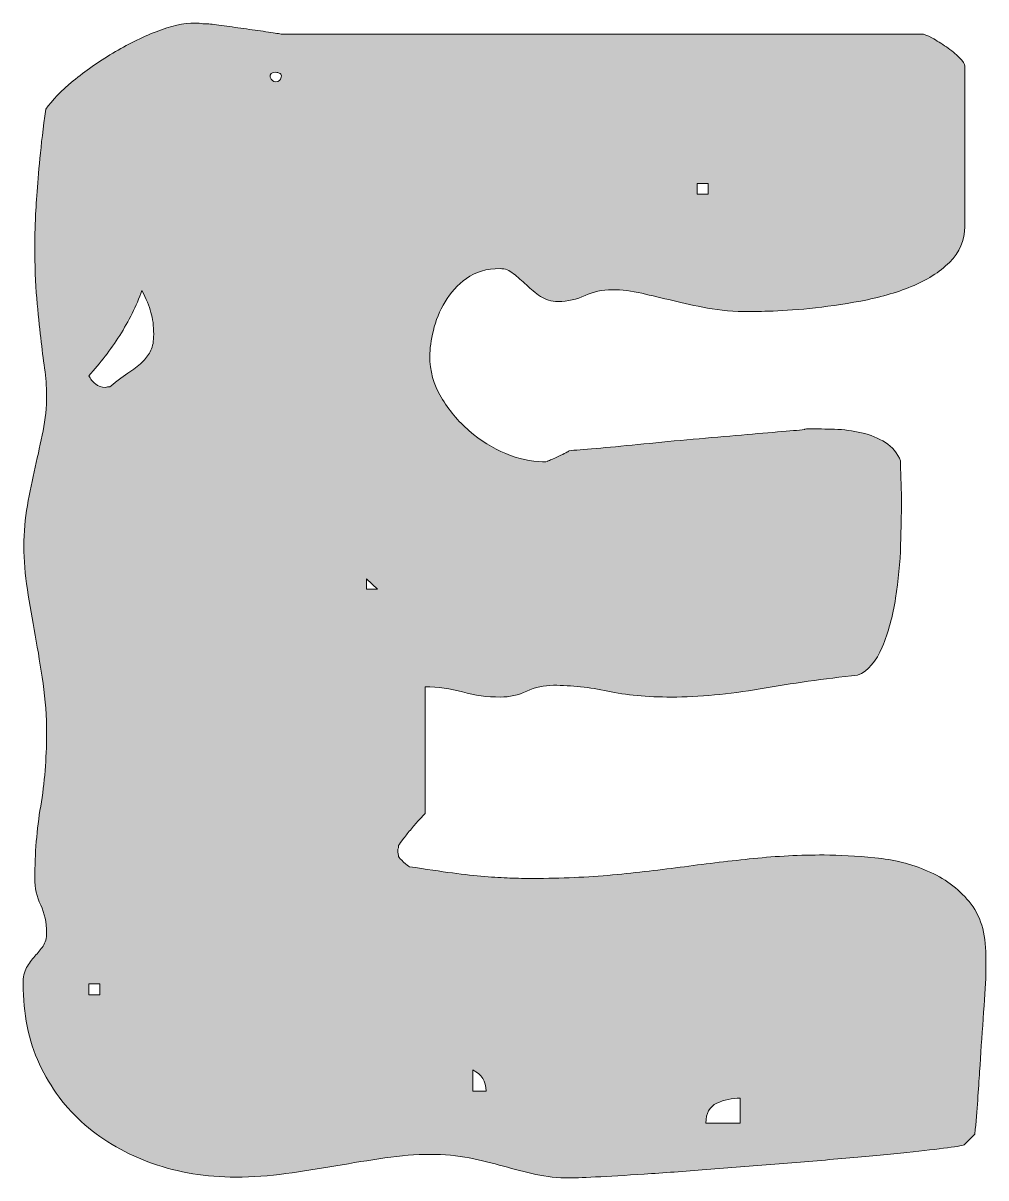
# Model space of a CAD drawing. Header units: inches. Extents: x 148 to 931, y -935 to -145.
# Drawn here: x 755.6 to 813.7, y -569.1 to -499.3 of the extents above; entities that cross this region are included whole.
import ezdxf

# ---------------------------------------------------------------- set-up
doc = ezdxf.new("R2010")
doc.units = ezdxf.units.IN
doc.header["$MEASUREMENT"] = 0
doc.layers.add('Layer 1', color=7, linetype='Continuous')

# ---------------------------------------------------------------- blocks, each defined once
blk = doc.blocks.new('block 4')
at = {"layer": 'Layer 1', "true_color": 0x040404}
h = blk.add_hatch(color=18, dxfattribs=at)
h.dxf.hatch_style = 2
edge = h.paths.add_edge_path()
edge.add_spline(control_points=[(756.922, -504.534), (757.299, -504), (757.85, -503.433), (758.575, -502.835), (759.298, -502.238), (760.091, -501.678), (760.959, -501.159), (761.823, -500.639), (762.696, -500.207), (763.578, -499.86), (764.458, -499.514), (765.245, -499.342), (765.938, -499.342), (766, -499.342), (766.119, -499.35), (766.292, -499.366), (766.464, -499.382), (766.567, -499.39), (766.599, -499.39), (766.788, -499.39), (767.095, -499.42), (767.519, -499.482), (767.945, -499.546), (768.393, -499.609), (768.865, -499.671), (769.337, -499.735), (769.785, -499.798), (770.211, -499.86), (770.634, -499.924), (770.942, -499.972), (771.13, -500.002), (771.13, -500.002), (809.788, -500.002), (809.788, -500.002), (809.915, -500.002), (810.12, -500.081), (810.403, -500.237), (810.686, -500.396), (810.975, -500.577), (811.277, -500.782), (811.574, -500.987), (811.833, -501.2), (812.054, -501.418), (812.275, -501.639), (812.385, -501.812), (812.385, -501.937), (812.385, -501.937), (812.385, -511.614), (812.385, -511.614), (812.385, -512.464), (812.078, -513.189), (811.466, -513.786), (810.851, -514.384), (810.08, -514.872), (809.152, -515.25), (808.224, -515.627), (807.207, -515.919), (806.107, -516.122), (805.006, -516.326), (803.975, -516.475), (803.015, -516.571), (802.055, -516.664), (801.238, -516.72), (800.561, -516.736), (799.884, -516.752), (799.498, -516.76), (799.404, -516.76), (798.46, -516.76), (797.61, -516.688), (796.855, -516.547), (796.1, -516.405), (795.399, -516.256), (794.756, -516.097), (794.109, -515.941), (793.488, -515.792), (792.89, -515.65), (792.291, -515.509), (791.695, -515.439), (791.096, -515.439), (790.498, -515.439), (789.955, -515.555), (789.469, -515.792), (788.979, -516.027), (788.437, -516.146), (787.84, -516.146), (787.43, -516.146), (787.077, -516.043), (786.778, -515.838), (786.478, -515.635), (786.195, -515.406), (785.928, -515.153), (785.661, -514.902), (785.4, -514.675), (785.149, -514.47), (784.898, -514.266), (784.63, -514.163), (784.347, -514.163), (783.528, -514.163), (782.851, -514.36), (782.316, -514.754), (781.782, -515.147), (781.35, -515.619), (781.019, -516.17), (780.69, -516.72), (780.452, -517.295), (780.312, -517.893), (780.169, -518.49), (780.099, -519.01), (780.099, -519.45), (780.099, -520.332), (780.326, -521.157), (780.784, -521.928), (781.238, -522.7), (781.804, -523.377), (782.483, -523.957), (783.158, -524.54), (783.889, -524.996), (784.677, -525.327), (785.464, -525.656), (786.203, -525.823), (786.896, -525.823), (786.958, -525.823), (787.029, -525.823), (787.109, -525.823), (787.185, -525.823), (787.226, -525.807), (787.226, -525.775), (787.32, -525.745), (787.541, -525.65), (787.886, -525.492), (788.232, -525.335), (788.437, -525.225), (788.501, -525.16), (788.847, -525.13), (789.389, -525.084), (790.13, -525.02), (790.867, -524.957), (791.711, -524.879), (792.655, -524.783), (793.599, -524.69), (794.581, -524.594), (795.605, -524.502), (796.626, -524.405), (797.61, -524.321), (798.554, -524.24), (799.498, -524.162), (800.34, -524.092), (801.081, -524.027), (801.818, -523.965), (802.362, -523.919), (802.708, -523.887), (802.708, -523.857), (802.748, -523.839), (802.826, -523.839), (802.905, -523.839), (802.975, -523.839), (803.039, -523.839), (803.479, -523.839), (803.975, -523.849), (804.526, -523.863), (805.076, -523.879), (805.618, -523.951), (806.155, -524.076), (806.689, -524.202), (807.169, -524.399), (807.595, -524.666), (808.019, -524.933), (808.326, -525.303), (808.515, -525.775), (808.515, -525.869), (808.515, -526.042), (808.515, -526.293), (808.515, -526.546), (808.521, -526.813), (808.539, -527.097), (808.553, -527.38), (808.561, -527.639), (808.561, -527.876), (808.561, -528.111), (808.561, -528.278), (808.561, -528.37), (808.561, -528.969), (808.545, -529.796), (808.515, -530.849), (808.483, -531.903), (808.38, -532.974), (808.208, -534.059), (808.035, -535.145), (807.766, -536.129), (807.406, -537.009), (807.043, -537.891), (806.546, -538.457), (805.918, -538.708), (803.903, -538.929), (801.945, -539.205), (800.043, -539.534), (798.136, -539.865), (796.351, -540.03), (794.684, -540.03), (793.205, -540.03), (791.924, -539.912), (790.837, -539.677), (789.752, -539.44), (788.658, -539.321), (787.557, -539.321), (786.991, -539.321), (786.454, -539.44), (785.952, -539.677), (785.448, -539.912), (784.914, -540.03), (784.347, -540.03), (783.56, -540.03), (782.805, -539.928), (782.081, -539.723), (781.356, -539.52), (780.601, -539.418), (779.816, -539.418), (779.816, -539.418), (779.816, -547.062), (779.816, -547.062), (779.751, -547.127), (779.641, -547.245), (779.484, -547.418), (779.328, -547.591), (779.161, -547.779), (778.99, -547.984), (778.815, -548.189), (778.659, -548.384), (778.518, -548.573), (778.376, -548.762), (778.273, -548.904), (778.211, -548.999), (778.211, -548.999), (778.211, -549.139), (778.211, -549.139), (778.179, -549.171), (778.163, -549.236), (778.163, -549.328), (778.163, -549.36), (778.171, -549.416), (778.187, -549.495), (778.203, -549.573), (778.211, -549.629), (778.211, -549.659), (778.241, -549.724), (778.343, -549.832), (778.518, -549.991), (778.689, -550.148), (778.807, -550.242), (778.872, -550.272), (779.878, -550.431), (780.744, -550.557), (781.467, -550.65), (782.19, -550.746), (782.837, -550.816), (783.403, -550.863), (783.97, -550.911), (784.48, -550.943), (784.938, -550.957), (785.392, -550.973), (785.858, -550.981), (786.33, -550.981), (788.029, -550.981), (789.626, -550.911), (791.12, -550.768), (792.615, -550.628), (794.063, -550.461), (795.463, -550.272), (796.863, -550.083), (798.255, -549.919), (799.641, -549.778), (801.025, -549.635), (802.441, -549.565), (803.889, -549.565), (804.801, -549.565), (805.823, -549.621), (806.956, -549.73), (808.089, -549.84), (809.152, -550.107), (810.144, -550.533), (811.134, -550.957), (811.968, -551.572), (812.645, -552.373), (813.322, -553.177), (813.659, -554.269), (813.659, -555.655), (813.659, -555.655), (813.659, -556.74), (813.659, -556.74), (813.627, -557.465), (813.573, -558.369), (813.494, -559.453), (813.416, -560.54), (813.344, -561.601), (813.281, -562.641), (813.219, -563.678), (813.125, -564.937), (812.998, -566.417), (812.998, -566.417), (812.385, -567.03), (812.385, -567.03), (812.321, -567.094), (811.976, -567.165), (811.347, -567.243), (810.716, -567.321), (809.899, -567.416), (808.893, -567.526), (807.884, -567.637), (806.735, -567.745), (805.446, -567.856), (804.156, -567.966), (802.818, -568.076), (801.435, -568.187), (800.049, -568.295), (798.673, -568.406), (797.305, -568.516), (795.935, -568.627), (794.661, -568.721), (793.48, -568.8), (792.301, -568.878), (791.277, -568.942), (790.413, -568.988), (789.545, -569.037), (788.925, -569.061), (788.547, -569.061), (787.824, -569.061), (787.139, -568.988), (786.494, -568.848), (785.85, -568.705), (785.197, -568.54), (784.536, -568.352), (783.875, -568.163), (783.19, -567.998), (782.483, -567.856), (781.774, -567.715), (780.979, -567.643), (780.099, -567.643), (779.249, -567.643), (778.343, -567.715), (777.385, -567.856), (776.423, -567.998), (775.441, -568.155), (774.435, -568.328), (773.426, -568.5), (772.42, -568.659), (771.414, -568.8), (770.405, -568.942), (769.399, -569.012), (768.393, -569.012), (766.599, -569.012), (764.924, -568.737), (763.365, -568.187), (761.809, -567.637), (760.447, -566.857), (759.282, -565.851), (758.117, -564.843), (757.205, -563.623), (756.544, -562.191), (755.883, -560.761), (755.554, -559.146), (755.554, -557.354), (755.554, -556.945), (755.624, -556.615), (755.767, -556.362), (755.907, -556.111), (756.072, -555.882), (756.261, -555.677), (756.45, -555.474), (756.616, -555.27), (756.757, -555.065), (756.899, -554.86), (756.97, -554.585), (756.97, -554.237), (756.97, -553.641), (756.851, -553.09), (756.616, -552.586), (756.379, -552.084), (756.261, -551.548), (756.261, -550.981), (756.261, -549.471), (756.379, -548.016), (756.616, -546.614), (756.851, -545.214), (756.97, -543.76), (756.97, -542.25), (756.97, -541.209), (756.899, -540.195), (756.757, -539.205), (756.616, -538.212), (756.458, -537.244), (756.285, -536.3), (756.112, -535.356), (755.955, -534.436), (755.813, -533.54), (755.672, -532.642), (755.6, -531.769), (755.6, -530.921), (755.6, -530.069), (755.672, -529.252), (755.813, -528.467), (755.955, -527.679), (756.112, -526.908), (756.285, -526.153), (756.458, -525.397), (756.616, -524.666), (756.757, -523.957), (756.899, -523.25), (756.97, -522.535), (756.97, -521.81), (756.97, -521.276), (756.93, -520.733), (756.851, -520.181), (756.773, -519.631), (756.693, -519.018), (756.616, -518.341), (756.536, -517.664), (756.458, -516.871), (756.379, -515.957), (756.301, -515.045), (756.261, -513.974), (756.261, -512.747), (756.261, -512.369), (756.269, -511.938), (756.285, -511.45), (756.301, -510.961), (756.333, -510.395), (756.379, -509.75), (756.427, -509.105), (756.49, -508.356), (756.568, -507.509), (756.646, -506.657), (756.765, -505.667), (756.922, -504.534)], knot_values=[0, 0, 0, 0, 1, 1, 1, 2, 2, 2, 3, 3, 3, 4, 4, 4, 5, 5, 5, 6, 6, 6, 7, 7, 7, 8, 8, 8, 9, 9, 9, 10, 10, 10, 11, 11, 11, 12, 12, 12, 13, 13, 13, 14, 14, 14, 15, 15, 15, 16, 16, 16, 17, 17, 17, 18, 18, 18, 19, 19, 19, 20, 20, 20, 21, 21, 21, 22, 22, 22, 23, 23, 23, 24, 24, 24, 25, 25, 25, 26, 26, 26, 27, 27, 27, 28, 28, 28, 29, 29, 29, 30, 30, 30, 31, 31, 31, 32, 32, 32, 33, 33, 33, 34, 34, 34, 35, 35, 35, 36, 36, 36, 37, 37, 37, 38, 38, 38, 39, 39, 39, 40, 40, 40, 41, 41, 41, 42, 42, 42, 43, 43, 43, 44, 44, 44, 45, 45, 45, 46, 46, 46, 47, 47, 47, 48, 48, 48, 49, 49, 49, 50, 50, 50, 51, 51, 51, 52, 52, 52, 53, 53, 53, 54, 54, 54, 55, 55, 55, 56, 56, 56, 57, 57, 57, 58, 58, 58, 59, 59, 59, 60, 60, 60, 61, 61, 61, 62, 62, 62, 63, 63, 63, 64, 64, 64, 65, 65, 65, 66, 66, 66, 67, 67, 67, 68, 68, 68, 69, 69, 69, 70, 70, 70, 71, 71, 71, 72, 72, 72, 73, 73, 73, 74, 74, 74, 75, 75, 75, 76, 76, 76, 77, 77, 77, 78, 78, 78, 79, 79, 79, 80, 80, 80, 81, 81, 81, 82, 82, 82, 83, 83, 83, 84, 84, 84, 85, 85, 85, 86, 86, 86, 87, 87, 87, 88, 88, 88, 89, 89, 89, 90, 90, 90, 91, 91, 91, 92, 92, 92, 93, 93, 93, 94, 94, 94, 95, 95, 95, 96, 96, 96, 97, 97, 97, 98, 98, 98, 99, 99, 99, 100, 100, 100, 101, 101, 101, 102, 102, 102, 103, 103, 103, 104, 104, 104, 105, 105, 105, 106, 106, 106, 107, 107, 107, 108, 108, 108, 109, 109, 109, 110, 110, 110, 111, 111, 111, 112, 112, 112, 113, 113, 113, 114, 114, 114, 115, 115, 115, 116, 116, 116, 117, 117, 117, 118, 118, 118, 119, 119, 119, 120, 120, 120, 121, 121, 121, 122, 122, 122, 123, 123, 123, 124, 124, 124, 125, 125, 125, 126, 126, 126, 127, 127, 127, 128, 128, 128, 129, 129, 129, 130, 130, 130, 131, 131, 131, 132, 132, 132, 133, 133, 133, 134, 134, 134, 135, 135, 135, 136, 136, 136, 137, 137, 137, 138, 138, 138, 139, 139, 139, 140, 140, 140, 141, 141, 141, 142, 142, 142, 143, 143, 143, 144, 144, 144, 144], degree=3, periodic=1)
edge = h.paths.add_edge_path()
edge.add_spline(control_points=[(759.519, -520.629), (759.613, -520.818), (759.746, -520.984), (759.92, -521.125), (760.091, -521.268), (760.288, -521.338), (760.509, -521.338), (760.571, -521.338), (760.619, -521.322), (760.652, -521.292), (760.652, -521.292), (760.792, -521.292), (760.792, -521.292), (761.264, -520.914), (761.666, -520.615), (761.997, -520.394), (762.327, -520.175), (762.594, -519.962), (762.799, -519.757), (763.004, -519.552), (763.16, -519.331), (763.271, -519.096), (763.381, -518.859), (763.435, -518.538), (763.435, -518.128), (763.435, -517.626), (763.381, -517.184), (763.271, -516.806), (763.16, -516.429), (762.98, -515.989), (762.728, -515.485), (762.381, -516.429), (761.933, -517.335), (761.383, -518.198), (760.832, -519.064), (760.21, -519.874), (759.519, -520.629)], knot_values=[0, 0, 0, 0, 1, 1, 1, 2, 2, 2, 3, 3, 3, 4, 4, 4, 5, 5, 5, 6, 6, 6, 7, 7, 7, 8, 8, 8, 9, 9, 9, 10, 10, 10, 11, 11, 11, 12, 12, 12, 12], degree=3, periodic=1)
h.paths.add_polyline_path([(759.519, -558.013), (760.18, -558.013), (760.18, -557.354), (759.519, -557.354)])
edge = h.paths.add_edge_path()
edge.add_spline(control_points=[(771.13, -502.6), (771.161, -502.503), (771.137, -502.433), (771.06, -502.387), (770.98, -502.338), (770.893, -502.314), (770.799, -502.314), (770.548, -502.314), (770.438, -502.411), (770.47, -502.6), (770.532, -502.788), (770.642, -502.881), (770.799, -502.881), (770.988, -502.881), (771.098, -502.788), (771.13, -502.6)], knot_values=[0, 0, 0, 0, 1, 1, 1, 2, 2, 2, 3, 3, 3, 4, 4, 4, 5, 5, 5, 5], degree=3, periodic=1)
h.paths.add_polyline_path([(776.275, -532.902), (776.275, -533.516), (776.935, -533.516)])
edge = h.paths.add_edge_path()
edge.add_spline(control_points=[(783.498, -563.82), (783.498, -563.224), (783.228, -562.798), (782.694, -562.545), (782.694, -562.545), (782.694, -563.82), (782.694, -563.82), (782.694, -563.82), (783.498, -563.82), (783.498, -563.82)], knot_values=[0, 0, 0, 0, 1, 1, 1, 2, 2, 2, 3, 3, 3, 3], degree=3, periodic=1)
h.paths.add_polyline_path([(796.242, -509.019), (796.242, -509.678), (796.903, -509.678), (796.903, -509.019)])
edge = h.paths.add_edge_path()
edge.add_spline(control_points=[(798.837, -565.754), (798.837, -565.754), (798.837, -564.244), (798.837, -564.244), (798.333, -564.244), (797.861, -564.348), (797.421, -564.551), (796.981, -564.756), (796.76, -565.158), (796.76, -565.754), (796.76, -565.754), (798.837, -565.754), (798.837, -565.754)], knot_values=[0, 0, 0, 0, 1, 1, 1, 2, 2, 2, 3, 3, 3, 4, 4, 4, 4], degree=3, periodic=1)
at = {"layer": 'Layer 1', "lineweight": 0}
for points in [[(796.242, -509.019), (796.242, -509.678), (796.903, -509.678), (796.903, -509.019), (796.242, -509.019)], [(776.275, -532.902), (776.275, -533.516), (776.935, -533.516), (776.275, -532.902)], [(759.519, -558.013), (760.18, -558.013), (760.18, -557.354), (759.519, -557.354), (759.519, -558.013)]]:
    blk.add_lwpolyline(points, dxfattribs=at)
for points, knots in [([(756.922, -504.534), (757.299, -504), (757.85, -503.433), (758.575, -502.835), (759.298, -502.238), (760.091, -501.678), (760.959, -501.159), (761.823, -500.639), (762.696, -500.207), (763.578, -499.86), (764.458, -499.514), (765.245, -499.342), (765.938, -499.342), (766, -499.342), (766.119, -499.35), (766.292, -499.366), (766.464, -499.382), (766.567, -499.39), (766.599, -499.39), (766.788, -499.39), (767.095, -499.42), (767.519, -499.482), (767.945, -499.546), (768.393, -499.609), (768.865, -499.671), (769.337, -499.735), (769.785, -499.798), (770.211, -499.86), (770.634, -499.924), (770.942, -499.972), (771.13, -500.002), (771.13, -500.002), (809.788, -500.002), (809.788, -500.002), (809.915, -500.002), (810.12, -500.081), (810.403, -500.237), (810.686, -500.396), (810.975, -500.577), (811.277, -500.782), (811.574, -500.987), (811.833, -501.2), (812.054, -501.418), (812.275, -501.639), (812.385, -501.812), (812.385, -501.937), (812.385, -501.937), (812.385, -511.614), (812.385, -511.614), (812.385, -512.464), (812.078, -513.189), (811.466, -513.786), (810.851, -514.384), (810.08, -514.872), (809.152, -515.25), (808.224, -515.627), (807.207, -515.919), (806.107, -516.122), (805.006, -516.326), (803.975, -516.475), (803.015, -516.571), (802.055, -516.664), (801.238, -516.72), (800.561, -516.736), (799.884, -516.752), (799.498, -516.76), (799.404, -516.76), (798.46, -516.76), (797.61, -516.688), (796.855, -516.547), (796.1, -516.405), (795.399, -516.256), (794.756, -516.097), (794.109, -515.941), (793.488, -515.792), (792.89, -515.65), (792.291, -515.509), (791.695, -515.439), (791.096, -515.439), (790.498, -515.439), (789.955, -515.555), (789.469, -515.792), (788.979, -516.027), (788.437, -516.146), (787.84, -516.146), (787.43, -516.146), (787.077, -516.043), (786.778, -515.838), (786.478, -515.635), (786.195, -515.406), (785.928, -515.153), (785.661, -514.902), (785.4, -514.675), (785.149, -514.47), (784.898, -514.266), (784.63, -514.163), (784.347, -514.163), (783.528, -514.163), (782.851, -514.36), (782.316, -514.754), (781.782, -515.147), (781.35, -515.619), (781.019, -516.17), (780.69, -516.72), (780.452, -517.295), (780.312, -517.893), (780.169, -518.49), (780.099, -519.01), (780.099, -519.45), (780.099, -520.332), (780.326, -521.157), (780.784, -521.928), (781.238, -522.7), (781.804, -523.377), (782.483, -523.957), (783.158, -524.54), (783.889, -524.996), (784.677, -525.327), (785.464, -525.656), (786.203, -525.823), (786.896, -525.823), (786.958, -525.823), (787.029, -525.823), (787.109, -525.823), (787.185, -525.823), (787.226, -525.807), (787.226, -525.775), (787.32, -525.745), (787.541, -525.65), (787.886, -525.492), (788.232, -525.335), (788.437, -525.225), (788.501, -525.16), (788.847, -525.13), (789.389, -525.084), (790.13, -525.02), (790.867, -524.957), (791.711, -524.879), (792.655, -524.783), (793.599, -524.69), (794.581, -524.594), (795.605, -524.502), (796.626, -524.405), (797.61, -524.321), (798.554, -524.24), (799.498, -524.162), (800.34, -524.092), (801.081, -524.027), (801.818, -523.965), (802.362, -523.919), (802.708, -523.887), (802.708, -523.857), (802.748, -523.839), (802.826, -523.839), (802.905, -523.839), (802.975, -523.839), (803.039, -523.839), (803.479, -523.839), (803.975, -523.849), (804.526, -523.863), (805.076, -523.879), (805.618, -523.951), (806.155, -524.076), (806.689, -524.202), (807.169, -524.399), (807.595, -524.666), (808.019, -524.933), (808.326, -525.303), (808.515, -525.775), (808.515, -525.869), (808.515, -526.042), (808.515, -526.293), (808.515, -526.546), (808.521, -526.813), (808.539, -527.097), (808.553, -527.38), (808.561, -527.639), (808.561, -527.876), (808.561, -528.111), (808.561, -528.278), (808.561, -528.37), (808.561, -528.969), (808.545, -529.796), (808.515, -530.849), (808.483, -531.903), (808.38, -532.974), (808.208, -534.059), (808.035, -535.145), (807.766, -536.129), (807.406, -537.009), (807.043, -537.891), (806.546, -538.457), (805.918, -538.708), (803.903, -538.929), (801.945, -539.205), (800.043, -539.534), (798.136, -539.865), (796.351, -540.03), (794.684, -540.03), (793.205, -540.03), (791.924, -539.912), (790.837, -539.677), (789.752, -539.44), (788.658, -539.321), (787.557, -539.321), (786.991, -539.321), (786.454, -539.44), (785.952, -539.677), (785.448, -539.912), (784.914, -540.03), (784.347, -540.03), (783.56, -540.03), (782.805, -539.928), (782.081, -539.723), (781.356, -539.52), (780.601, -539.418), (779.816, -539.418), (779.816, -539.418), (779.816, -547.062), (779.816, -547.062), (779.751, -547.127), (779.641, -547.245), (779.484, -547.418), (779.328, -547.591), (779.161, -547.779), (778.99, -547.984), (778.815, -548.189), (778.659, -548.384), (778.518, -548.573), (778.376, -548.762), (778.273, -548.904), (778.211, -548.999), (778.211, -548.999), (778.211, -549.139), (778.211, -549.139), (778.179, -549.171), (778.163, -549.236), (778.163, -549.328), (778.163, -549.36), (778.171, -549.416), (778.187, -549.495), (778.203, -549.573), (778.211, -549.629), (778.211, -549.659), (778.241, -549.724), (778.343, -549.832), (778.518, -549.991), (778.689, -550.148), (778.807, -550.242), (778.872, -550.272), (779.878, -550.431), (780.744, -550.557), (781.467, -550.65), (782.19, -550.746), (782.837, -550.816), (783.403, -550.863), (783.97, -550.911), (784.48, -550.943), (784.938, -550.957), (785.392, -550.973), (785.858, -550.981), (786.33, -550.981), (788.029, -550.981), (789.626, -550.911), (791.12, -550.768), (792.615, -550.628), (794.063, -550.461), (795.463, -550.272), (796.863, -550.083), (798.255, -549.919), (799.641, -549.778), (801.025, -549.635), (802.441, -549.565), (803.889, -549.565), (804.801, -549.565), (805.823, -549.621), (806.956, -549.73), (808.089, -549.84), (809.152, -550.107), (810.144, -550.533), (811.134, -550.957), (811.968, -551.572), (812.645, -552.373), (813.322, -553.177), (813.659, -554.269), (813.659, -555.655), (813.659, -555.655), (813.659, -556.74), (813.659, -556.74), (813.627, -557.465), (813.573, -558.369), (813.494, -559.453), (813.416, -560.54), (813.344, -561.601), (813.281, -562.641), (813.219, -563.678), (813.125, -564.937), (812.998, -566.417), (812.998, -566.417), (812.385, -567.03), (812.385, -567.03), (812.321, -567.094), (811.976, -567.165), (811.347, -567.243), (810.716, -567.321), (809.899, -567.416), (808.893, -567.526), (807.884, -567.637), (806.735, -567.745), (805.446, -567.856), (804.156, -567.966), (802.818, -568.076), (801.435, -568.187), (800.049, -568.295), (798.673, -568.406), (797.305, -568.516), (795.935, -568.627), (794.661, -568.721), (793.48, -568.8), (792.301, -568.878), (791.277, -568.942), (790.413, -568.988), (789.545, -569.037), (788.925, -569.061), (788.547, -569.061), (787.824, -569.061), (787.139, -568.988), (786.494, -568.848), (785.85, -568.705), (785.197, -568.54), (784.536, -568.352), (783.875, -568.163), (783.19, -567.998), (782.483, -567.856), (781.774, -567.715), (780.979, -567.643), (780.099, -567.643), (779.249, -567.643), (778.343, -567.715), (777.385, -567.856), (776.423, -567.998), (775.441, -568.155), (774.435, -568.328), (773.426, -568.5), (772.42, -568.659), (771.414, -568.8), (770.405, -568.942), (769.399, -569.012), (768.393, -569.012), (766.599, -569.012), (764.924, -568.737), (763.365, -568.187), (761.809, -567.637), (760.447, -566.857), (759.282, -565.851), (758.117, -564.843), (757.205, -563.623), (756.544, -562.191), (755.883, -560.761), (755.554, -559.146), (755.554, -557.354), (755.554, -556.945), (755.624, -556.615), (755.767, -556.362), (755.907, -556.111), (756.072, -555.882), (756.261, -555.677), (756.45, -555.474), (756.616, -555.27), (756.757, -555.065), (756.899, -554.86), (756.97, -554.585), (756.97, -554.237), (756.97, -553.641), (756.851, -553.09), (756.616, -552.586), (756.379, -552.084), (756.261, -551.548), (756.261, -550.981), (756.261, -549.471), (756.379, -548.016), (756.616, -546.614), (756.851, -545.214), (756.97, -543.76), (756.97, -542.25), (756.97, -541.209), (756.899, -540.195), (756.757, -539.205), (756.616, -538.212), (756.458, -537.244), (756.285, -536.3), (756.112, -535.356), (755.955, -534.436), (755.813, -533.54), (755.672, -532.642), (755.6, -531.769), (755.6, -530.921), (755.6, -530.069), (755.672, -529.252), (755.813, -528.467), (755.955, -527.679), (756.112, -526.908), (756.285, -526.153), (756.458, -525.397), (756.616, -524.666), (756.757, -523.957), (756.899, -523.25), (756.97, -522.535), (756.97, -521.81), (756.97, -521.276), (756.93, -520.733), (756.851, -520.181), (756.773, -519.631), (756.693, -519.018), (756.616, -518.341), (756.536, -517.664), (756.458, -516.871), (756.379, -515.957), (756.301, -515.045), (756.261, -513.974), (756.261, -512.747), (756.261, -512.369), (756.269, -511.938), (756.285, -511.45), (756.301, -510.961), (756.333, -510.395), (756.379, -509.75), (756.427, -509.105), (756.49, -508.356), (756.568, -507.509), (756.646, -506.657), (756.765, -505.667), (756.922, -504.534)], [0, 0, 0, 0, 1, 1, 1, 2, 2, 2, 3, 3, 3, 4, 4, 4, 5, 5, 5, 6, 6, 6, 7, 7, 7, 8, 8, 8, 9, 9, 9, 10, 10, 10, 11, 11, 11, 12, 12, 12, 13, 13, 13, 14, 14, 14, 15, 15, 15, 16, 16, 16, 17, 17, 17, 18, 18, 18, 19, 19, 19, 20, 20, 20, 21, 21, 21, 22, 22, 22, 23, 23, 23, 24, 24, 24, 25, 25, 25, 26, 26, 26, 27, 27, 27, 28, 28, 28, 29, 29, 29, 30, 30, 30, 31, 31, 31, 32, 32, 32, 33, 33, 33, 34, 34, 34, 35, 35, 35, 36, 36, 36, 37, 37, 37, 38, 38, 38, 39, 39, 39, 40, 40, 40, 41, 41, 41, 42, 42, 42, 43, 43, 43, 44, 44, 44, 45, 45, 45, 46, 46, 46, 47, 47, 47, 48, 48, 48, 49, 49, 49, 50, 50, 50, 51, 51, 51, 52, 52, 52, 53, 53, 53, 54, 54, 54, 55, 55, 55, 56, 56, 56, 57, 57, 57, 58, 58, 58, 59, 59, 59, 60, 60, 60, 61, 61, 61, 62, 62, 62, 63, 63, 63, 64, 64, 64, 65, 65, 65, 66, 66, 66, 67, 67, 67, 68, 68, 68, 69, 69, 69, 70, 70, 70, 71, 71, 71, 72, 72, 72, 73, 73, 73, 74, 74, 74, 75, 75, 75, 76, 76, 76, 77, 77, 77, 78, 78, 78, 79, 79, 79, 80, 80, 80, 81, 81, 81, 82, 82, 82, 83, 83, 83, 84, 84, 84, 85, 85, 85, 86, 86, 86, 87, 87, 87, 88, 88, 88, 89, 89, 89, 90, 90, 90, 91, 91, 91, 92, 92, 92, 93, 93, 93, 94, 94, 94, 95, 95, 95, 96, 96, 96, 97, 97, 97, 98, 98, 98, 99, 99, 99, 100, 100, 100, 101, 101, 101, 102, 102, 102, 103, 103, 103, 104, 104, 104, 105, 105, 105, 106, 106, 106, 107, 107, 107, 108, 108, 108, 109, 109, 109, 110, 110, 110, 111, 111, 111, 112, 112, 112, 113, 113, 113, 114, 114, 114, 115, 115, 115, 116, 116, 116, 117, 117, 117, 118, 118, 118, 119, 119, 119, 120, 120, 120, 121, 121, 121, 122, 122, 122, 123, 123, 123, 124, 124, 124, 125, 125, 125, 126, 126, 126, 127, 127, 127, 128, 128, 128, 129, 129, 129, 130, 130, 130, 131, 131, 131, 132, 132, 132, 133, 133, 133, 134, 134, 134, 135, 135, 135, 136, 136, 136, 137, 137, 137, 138, 138, 138, 139, 139, 139, 140, 140, 140, 141, 141, 141, 142, 142, 142, 143, 143, 143, 144, 144, 144, 144]), ([(771.13, -502.6), (771.161, -502.503), (771.137, -502.433), (771.06, -502.387), (770.98, -502.338), (770.893, -502.314), (770.799, -502.314), (770.548, -502.314), (770.438, -502.411), (770.47, -502.6), (770.532, -502.788), (770.642, -502.881), (770.799, -502.881), (770.988, -502.881), (771.098, -502.788), (771.13, -502.6)], [0, 0, 0, 0, 1, 1, 1, 2, 2, 2, 3, 3, 3, 4, 4, 4, 5, 5, 5, 5]), ([(759.519, -520.629), (759.613, -520.818), (759.746, -520.984), (759.92, -521.125), (760.091, -521.268), (760.288, -521.338), (760.509, -521.338), (760.571, -521.338), (760.619, -521.322), (760.652, -521.292), (760.652, -521.292), (760.792, -521.292), (760.792, -521.292), (761.264, -520.914), (761.666, -520.615), (761.997, -520.394), (762.327, -520.175), (762.594, -519.962), (762.799, -519.757), (763.004, -519.552), (763.16, -519.331), (763.271, -519.096), (763.381, -518.859), (763.435, -518.538), (763.435, -518.128), (763.435, -517.626), (763.381, -517.184), (763.271, -516.806), (763.16, -516.429), (762.98, -515.989), (762.728, -515.485), (762.381, -516.429), (761.933, -517.335), (761.383, -518.198), (760.832, -519.064), (760.21, -519.874), (759.519, -520.629)], [0, 0, 0, 0, 1, 1, 1, 2, 2, 2, 3, 3, 3, 4, 4, 4, 5, 5, 5, 6, 6, 6, 7, 7, 7, 8, 8, 8, 9, 9, 9, 10, 10, 10, 11, 11, 11, 12, 12, 12, 12]), ([(783.498, -563.82), (783.498, -563.224), (783.228, -562.798), (782.694, -562.545), (782.694, -562.545), (782.694, -563.82), (782.694, -563.82), (782.694, -563.82), (783.498, -563.82), (783.498, -563.82)], [0, 0, 0, 0, 1, 1, 1, 2, 2, 2, 3, 3, 3, 3]), ([(798.837, -565.754), (798.837, -565.754), (798.837, -564.244), (798.837, -564.244), (798.333, -564.244), (797.861, -564.348), (797.421, -564.551), (796.981, -564.756), (796.76, -565.158), (796.76, -565.754), (796.76, -565.754), (798.837, -565.754), (798.837, -565.754)], [0, 0, 0, 0, 1, 1, 1, 2, 2, 2, 3, 3, 3, 4, 4, 4, 4])]:
    blk.add_open_spline(points, degree=3, knots=knots, dxfattribs=at)
blk = doc.blocks.new('block 2')
at = {"layer": 'Layer 1'}
blk.add_blockref('block 4', (0, 0), dxfattribs=at)

msp = doc.modelspace()

# ---------------------------------------------------------------- block references
at = {"layer": 'Layer 1'}
msp.add_blockref('block 2', (0, 0), dxfattribs=at)

doc.saveas('drawing.dxf')
